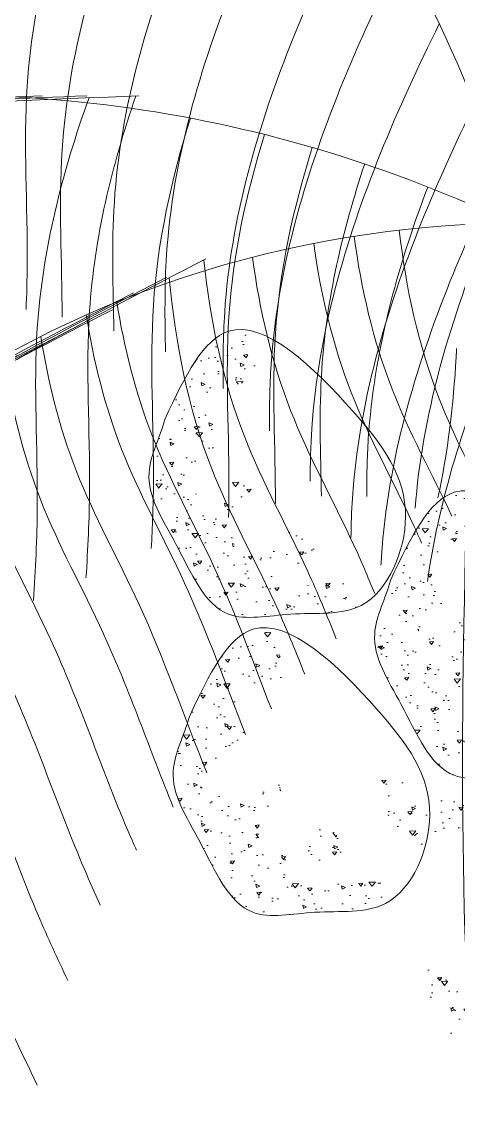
# Model space of a CAD drawing. Header units: inches. Extents: x 17.6 to 55, y 11.8 to 85.9.
# Drawn here: x 43.298 to 43.528, y 63.061 to 63.634 of the extents above; entities that cross this region are included whole.
import ezdxf

# ---------------------------------------------------------------- set-up
doc = ezdxf.new("R2010")
doc.units = ezdxf.units.IN
doc.header["$MEASUREMENT"] = 0
doc.layers.add('FURNITURE F 1 100', color=7, linetype='Continuous', lineweight=13, true_color=0x93979a)
doc.layers.add('HATCH F 1 100', color=7, linetype='Continuous', lineweight=0, true_color=0xc9c9c9)
doc.layers.add('TREE G 1 100', color=7, linetype='Continuous', lineweight=9, true_color=0xbed3d5, transparency=0.6)
doc.layers.add('WALL 1 100', color=250, linetype='Continuous', lineweight=30)
pattern_1 = [(4.999999999999988, (0, 0), (0.01388421236435902, -0.01654655997516662), [0.00225, -0.02475]), (310, (0, 0), (0.01301304448794082, 0.01889976502172657), [0.0018, -0.0198]), (55.45144445999998, (0.001157017690633858, -0.001378879966847289), (0.0268972566399678, 0.002353204930138793), [0.00191220576, -0.02103426336]), (1.184199999999988, (0.004242640687119287, 0.004242640687119284), (0.01912841328643555, -0.02615080163838985), [0.003375, -0.03712499999999999]), (51.63563548999999, (0.005836673724263412, 0.002063407195093884), (0.04049135004572686, 0.0008370020515312861), [0.00286831026, -0.0315514128]), (306.18416399, (0.004242640687119287, 0.004242640687119284), (0.04049135002188289, 0.000837002053968576), [0.0027, -0.02970000003]), (335.9999999999999, (0.005303300858899107, 0.00106066017177982), (0.004121474294033093, -0.02120314716342907), [0.00225, -0.02475]), (281, (0.005303300858899107, 0.00106066017177982), (0.02054425306196299, 0.01022125779185862), [0.0018, -0.01979999999999999]), (26.45144473999999, (0.005646757047499749, -0.0007062687465137583), (0.02466572716751184, -0.0109818892499146), [0.0019122057, -0.02103426336]), (352.5, (0, 0), (0.007319694528376419, 0.006803795559190204), [0, -0.01956, 0, -0.0201, 0, -0.019875]), (322.5, (0, 0), (0.0139472834970109, 0.002786188266073799), [0, -0.01146, 0, -0.01911, 0, -0.007575]), (282.5, (-0.004730544366138002, 0.004730544366138004), (0.01084562285444582, -0.01180254501957619), [0, -0.0075, 0, -0.0234, 0, -0.03105]), (272.5, (-0.006851864709697644, 0.006851864709697648), (0.01449479420621846, -0.01024769949595399), [0, -0.00975, 0, -0.01554, 0, -0.02205])]

msp = doc.modelspace()

# ---------------------------------------------------------------- hatches: boundary and pattern name
at = {"layer": 'HATCH F 1 100'}
h = msp.add_hatch(dxfattribs=at)
h.set_pattern_fill('AR-BRSTD', color=256, scale=0.0012, angle=90, style=0)
h.set_pattern_definition([(90, (-1398.889507911058, -763.1572480572604), (-0.08129015999999999, 4.977586712308809e-18), []), (180, (-1398.889507911058, -763.1572480572604), (-0.08129016, -0.12192), [0.08129015999999999, -0.08129015999999999])])
edge = h.paths.add_edge_path()
edge.add_line((37.88996586928279, 64.86239664625006), (37.88937172728693, 62.16239664625024))
edge.add_line((37.88937172728693, 62.16239664625024), (45.45680957892405, 62.16239664624979))
edge.add_line((45.45680957892405, 62.16239664624979), (45.45680957892382, 62.86239664629281))
edge.add_arc((45.31830711975269, 77.65266434712524), 14.79091618506046, 239.8528049786992, 270.53652676008153, ccw=False)
at = {"layer": 'TREE G 1 100'}
h = msp.add_hatch(dxfattribs=at)
h.set_pattern_fill('AR-CONC', color=256, scale=0.003, angle=-45.00000000000001, style=0)
h.set_pattern_definition(pattern_1)
edge = h.paths.add_edge_path()
edge.add_spline(control_points=[(43.48056432274275, 63.32854643539937), (43.47985678999062, 63.33076635567883), (43.47772403690574, 63.33528901553834), (43.46615979111625, 63.34483124010328), (43.44991141113674, 63.33516268758282), (43.43274560623645, 63.33505069250711), (43.42527570079069, 63.35062689104413), (43.44138258811104, 63.34628875562518), (43.45198087468994, 63.34760068680222), (43.4562258214773, 63.35934209326112), (43.44514220664674, 63.36979905091172), (43.43397522850678, 63.36358224351895), (43.43073829508462, 63.35274048194876), (43.42053172297706, 63.35329299081238), (43.40852127242938, 63.35100078824505), (43.41052581072832, 63.36448225411183), (43.41215567347349, 63.37452224959449), (43.42272697765107, 63.37797883061464), (43.42223685842141, 63.38911847910092), (43.41626557434024, 63.39389400099932), (43.40569944946579, 63.39433717956305), (43.40668222946074, 63.3767839490483), (43.39079417613353, 63.37982510776962), (43.3885952697437, 63.39064660776236), (43.38689780399541, 63.4052043823194), (43.40332994660089, 63.40621911788364), (43.40401636380371, 63.42210568995685), (43.39444292854564, 63.43481138898821), (43.40836817711347, 63.44468952699569), (43.42916695726122, 63.44305928242281), (43.42013628094533, 63.45831439722858), (43.41883832395793, 63.46595253210577), (43.41900713359605, 63.4712336611137)], knot_values=[0.04668154229541543, 0.04668154229541543, 0.04668154229541543, 0.04668154229541543, 0.05700496923812137, 0.06900404916604874, 0.1069233563943781, 0.1260400534341612, 0.1403079431784999, 0.15530553708149, 0.1766800491664519, 0.1826032885389668, 0.206456515976486, 0.2190307487708651, 0.2325449910603425, 0.2498300348701474, 0.2592029631418069, 0.2780298253098622, 0.2898810812306443, 0.3045185786613792, 0.3176335266557607, 0.3296361558972808, 0.3352608215295209, 0.3596903354197064, 0.3729491114520649, 0.3872170011968216, 0.4060438633649675, 0.4253438069593859, 0.4385891711601869, 0.4672474996370994, 0.4766192607843303, 0.5086559988133437, 0.5187452222683374, 0.5420069563212445, 0.5420069563212445, 0.5420069563212445, 0.5420069563212445], degree=3, periodic=0)
edge.add_spline(control_points=[(43.41900713359605, 63.4712336611137), (43.41483118415449, 63.47219558007961), (43.39677268586634, 63.47227401612506), (43.38419375204644, 63.44796400562515), (43.3734307194663, 63.42450480774457), (43.37093565125356, 63.41523254553792), (43.35849035775568, 63.39238618622946), (43.38128789225989, 63.35844191283283), (43.39910879300983, 63.31456751957191), (43.44171068358806, 63.32404972760011), (43.46823379544908, 63.32075662695749), (43.47945748624439, 63.32774910274199), (43.48056432279368, 63.32854643542848)], knot_values=[0.3527655301768592, 0.3527655301768592, 0.3527655301768592, 0.3527655301768592, 0.3749269424162429, 0.4526881742061477, 0.4526881742061477, 0.4526881742061477, 0.4953142284788474, 0.5535729187461327, 0.6217736156468883, 0.6695378400346081, 0.724550475162321, 0.7308114955695233, 0.7308114955695233, 0.7308114955695233, 0.7308114955695233], degree=3, periodic=0)
h = msp.add_hatch(dxfattribs=at)
h.set_pattern_fill('AR-CONC', color=256, scale=0.003, angle=-45.00000000000001, style=0)
h.set_pattern_definition(pattern_1)
edge = h.paths.add_edge_path()
edge.add_spline(control_points=[(43.59967147125822, 63.24354060272341), (43.59896393850609, 63.24576052298832), (43.59683118542121, 63.25028318284782), (43.58526693963172, 63.25982540742731), (43.56901855965221, 63.25015685489231), (43.55185275475192, 63.25004485983115), (43.54438284930616, 63.26562105836817), (43.56048973662651, 63.26128292294922), (43.57108802320541, 63.26259485411171), (43.57533296999277, 63.27433626058516), (43.5642493551622, 63.28479321822121), (43.55308237702225, 63.27857641084299), (43.54984544360009, 63.26773464925824), (43.53963887149253, 63.26828715812186), (43.52762842095213, 63.26599495556908), (43.52963295924378, 63.27947642143587), (43.53126282198896, 63.28951641690398), (43.54183412616653, 63.29297299792412), (43.54134400693688, 63.30411264642495), (43.53537272285571, 63.30888816832336), (43.52480659798125, 63.30933134688709), (43.52578937798349, 63.29177811635779), (43.50990132464899, 63.29481927509366), (43.50770241825917, 63.3056407750864), (43.50600495251815, 63.32019854962888), (43.52243709511636, 63.32121328519312), (43.52312351231917, 63.33709985726634), (43.51355007706839, 63.34980555631225), (43.52747532562894, 63.35968369430518), (43.54827410577668, 63.35805344974685), (43.5392434294608, 63.37330856453806), (43.5379454724734, 63.38094669941526), (43.5381142821188, 63.38622782842319)], knot_values=[0.04668154229541543, 0.04668154229541543, 0.04668154229541543, 0.04668154229541543, 0.05700496923812137, 0.06900404916604874, 0.1069233563943781, 0.1260400534341612, 0.1403079431784999, 0.15530553708149, 0.1766800491664519, 0.1826032885389668, 0.206456515976486, 0.2190307487708651, 0.2325449910603425, 0.2498300348701474, 0.2592029631418069, 0.2780298253098622, 0.2898810812306443, 0.3045185786613792, 0.3176335266557607, 0.3296361558972808, 0.3352608215295209, 0.3596903354197064, 0.3729491114520649, 0.3872170011968216, 0.4060438633649675, 0.4253438069593859, 0.4385891711601869, 0.4672474996370994, 0.4766192607843303, 0.5086559988133437, 0.5187452222683374, 0.5420069563212445, 0.5420069563212445, 0.5420069563212445, 0.5420069563212445], degree=3, periodic=0)
edge.add_spline(control_points=[(43.5381142821188, 63.38622782842319), (43.53393833266996, 63.38718974740365), (43.51587983438908, 63.38726818344909), (43.50330090056191, 63.36295817293464), (43.49253786798177, 63.33949897506861), (43.49004279976903, 63.33022671284741), (43.47759750627115, 63.3073803535535), (43.50039504077536, 63.27343608014232), (43.5182159415253, 63.2295616868814), (43.56081783210352, 63.23904389492415), (43.58734094397182, 63.23575079426698), (43.59856463476713, 63.24274327005148), (43.59967147130915, 63.24354060275252)], knot_values=[0.3527655301768592, 0.3527655301768592, 0.3527655301768592, 0.3527655301768592, 0.3749269424162429, 0.4526881742061477, 0.4526881742061477, 0.4526881742061477, 0.4953142284788474, 0.5535729187461327, 0.6217736156468883, 0.6695378400346081, 0.724550475162321, 0.7308114955695233, 0.7308114955695233, 0.7308114955695233, 0.7308114955695233], degree=3, periodic=0)
h = msp.add_hatch(dxfattribs=at)
h.set_pattern_fill('AR-CONC', color=256, scale=0.003, angle=-45.00000000000001, style=0)
h.set_pattern_definition(pattern_1)
edge = h.paths.add_edge_path()
edge.add_spline(control_points=[(43.62530472877366, 63.30493392274545), (43.62493724864721, 63.31147474068163), (43.62459253762604, 63.31801562795769), (43.62427153161657, 63.32455637447308)], knot_values=[3.219771761109429, 3.219771761109429, 3.219771761109429, 3.219771761109429, 3.24842384292612, 3.24842384292612, 3.24842384292612, 3.24842384292612], degree=3, periodic=0)
edge.add_spline(control_points=[(43.62427153161657, 63.32455637447308), (43.61636953938974, 63.32214363341515), (43.60360606584977, 63.31670957189814), (43.59036648119032, 63.33740895883417), (43.58293946432055, 63.32184609746216), (43.57010915720998, 63.31779695379552), (43.56003934042197, 63.3305030355568), (43.55305853679415, 63.31717638673032), (43.54056863615365, 63.31751024903676), (43.52538231199101, 63.32023097483213), (43.50794918639254, 63.30071923035027), (43.49966845159175, 63.32601750130013), (43.49138248349296, 63.3263737848483), (43.4875563933219, 63.32494561199744)], knot_values=[0.03075297708984304, 0.03075297708984304, 0.03075297708984304, 0.03075297708984304, 0.06438618272604194, 0.08489255874028345, 0.1022905371366297, 0.1192048423353499, 0.1375486480934751, 0.1491434932536729, 0.1700623732357864, 0.18647294856958, 0.217713260816934, 0.243964659049101, 0.2627759037425899, 0.2627759037425899, 0.2627759037425899, 0.2627759037425899], degree=3, periodic=0)
edge.add_spline(control_points=[(43.4875563933219, 63.32494561199744), (43.48793241320341, 63.31815651945541), (43.48833247947728, 63.31136673133184), (43.48875582975411, 63.3045762584679)], knot_values=[3.344045832834258, 3.344045832834258, 3.344045832834258, 3.344045832834258, 3.374023854439766, 3.374023854439766, 3.374023854439766, 3.374023854439766], degree=3, periodic=0)
edge.add_spline(control_points=[(43.48875582975411, 63.3045762584679), (43.49021571010049, 63.30429071445721), (43.49594341216103, 63.30139581700675), (43.50307460051222, 63.27960949739096), (43.52050772610342, 63.29912124187283), (43.53569405027334, 63.2964005160629), (43.54818395091384, 63.29606665377102), (43.55516475454165, 63.30939330258295), (43.56523457132967, 63.29668722083622), (43.57806487844023, 63.30073636450285), (43.58549189531, 63.31629922587487), (43.60028850401245, 63.29316551459667), (43.61552799847955, 63.30323227071673), (43.62530472877366, 63.30493392274545)], knot_values=[0.04134549012629557, 0.04134549012629557, 0.04134549012629557, 0.04134549012629557, 0.04956422178333186, 0.07581562001549894, 0.1070559322628529, 0.1234665075966465, 0.14438538757876, 0.1559802327389578, 0.174324038497083, 0.1912383436958032, 0.2086363220921494, 0.229142698106391, 0.2711889849785812, 0.2711889849785812, 0.2711889849785812, 0.2711889849785812], degree=3, periodic=0)
h = msp.add_hatch(dxfattribs=at)
h.set_pattern_fill('AR-CONC', color=256, scale=0.003, angle=-45.00000000000001, style=0)
h.set_pattern_definition(pattern_1)
edge = h.paths.add_edge_path()
edge.add_spline(control_points=[(43.49332591397065, 63.171285731094), (43.49261838121852, 63.17350565135891), (43.49048562813364, 63.17802831121841), (43.47892138234415, 63.1875705357979), (43.46267300236464, 63.1779019832629), (43.44550719745708, 63.17778998820174), (43.43803729201859, 63.19336618673876), (43.45414417933894, 63.18902805131981), (43.46474246591784, 63.19033998249685), (43.4689874127052, 63.20208138895575), (43.45790379786736, 63.2125383465918), (43.44673681972741, 63.20632153921358), (43.44349988631252, 63.19547977762883), (43.43329331419768, 63.19603228650701), (43.42128286365728, 63.19374008393967), (43.42328740195622, 63.20722154980646), (43.42491726469412, 63.21726154527457), (43.43548856887169, 63.22071812629471), (43.43499844964931, 63.23185777479554), (43.42902716556814, 63.23663329669395), (43.41846104069369, 63.23707647525768), (43.41944382068864, 63.21952324474293), (43.40355576736142, 63.22256440346425), (43.40135686096433, 63.23338590345699), (43.39965939522331, 63.24794367799947), (43.41609153782152, 63.24895841356371), (43.41677795503161, 63.26484498565148), (43.40720451977354, 63.27755068468284), (43.4211297683341, 63.28742882267576), (43.44192854848912, 63.28579857811744), (43.43289787217323, 63.30105369290865), (43.43159991518583, 63.30869182778585), (43.43176872482395, 63.31397295679378)], knot_values=[0.04668154229541543, 0.04668154229541543, 0.04668154229541543, 0.04668154229541543, 0.05700496923812137, 0.06900404916604874, 0.1069233563943781, 0.1260400534341612, 0.1403079431784999, 0.15530553708149, 0.1766800491664519, 0.1826032885389668, 0.206456515976486, 0.2190307487708651, 0.2325449910603425, 0.2498300348701474, 0.2592029631418069, 0.2780298253098622, 0.2898810812306443, 0.3045185786613792, 0.3176335266557607, 0.3296361558972808, 0.3352608215295209, 0.3596903354197064, 0.3729491114520649, 0.3872170011968216, 0.4060438633649675, 0.4253438069593859, 0.4385891711601869, 0.4672474996370994, 0.4766192607843303, 0.5086559988133437, 0.5187452222683374, 0.5420069563212445, 0.5420069563212445, 0.5420069563212445, 0.5420069563212445], degree=3, periodic=0)
edge.add_spline(control_points=[(43.43176872482395, 63.31397295679378), (43.42759277537512, 63.31493487577424), (43.40953427709424, 63.31501331181968), (43.39695534327434, 63.29070330130523), (43.3861923106942, 63.2672441034392), (43.38369724247418, 63.25797184121799), (43.37125194898358, 63.23512548192409), (43.39404948348779, 63.20118120851291), (43.41187038423773, 63.15730681526654), (43.45447227480868, 63.16678902329474), (43.48099538667698, 63.16349592263757), (43.49221907747228, 63.17048839843662), (43.49332591402158, 63.17128573112311)], knot_values=[0.3527655301768592, 0.3527655301768592, 0.3527655301768592, 0.3527655301768592, 0.3749269424162429, 0.4526881742061477, 0.4526881742061477, 0.4526881742061477, 0.4953142284788474, 0.5535729187461327, 0.6217736156468883, 0.6695378400346081, 0.724550475162321, 0.7308114955695233, 0.7308114955695233, 0.7308114955695233, 0.7308114955695233], degree=3, periodic=0)
h = msp.add_hatch(dxfattribs=at)
h.set_pattern_fill('AR-CONC', color=256, scale=0.003, angle=-45.00000000000001, style=0)
h.set_pattern_definition(pattern_1)
edge = h.paths.add_edge_path()
edge.add_spline(control_points=[(43.62530472877366, 63.21633369753724), (43.62493724864721, 63.22287451545887), (43.62459253762604, 63.22941540273493), (43.62427153161657, 63.23595614925031)], knot_values=[3.219771761109429, 3.219771761109429, 3.219771761109429, 3.219771761109429, 3.24842384292612, 3.24842384292612, 3.24842384292612, 3.24842384292612], degree=3, periodic=0)
edge.add_spline(control_points=[(43.62427153161657, 63.23595614925031), (43.61636953938974, 63.23354340820694), (43.60360606584977, 63.22810934668993), (43.59036648119032, 63.24880873361141), (43.58293946432055, 63.23324587223939), (43.57010915720998, 63.22919672857276), (43.56003934042197, 63.24190281033404), (43.55305853679415, 63.22857616150756), (43.54056863615365, 63.228910023814), (43.52538231199101, 63.23163074960937), (43.50794918639254, 63.21211900512751), (43.49966845159175, 63.23741727607737), (43.49138248349296, 63.23777355962554), (43.4875563933219, 63.23634538677467)], knot_values=[0.03075297708984304, 0.03075297708984304, 0.03075297708984304, 0.03075297708984304, 0.06438618272604194, 0.08489255874028345, 0.1022905371366297, 0.1192048423353499, 0.1375486480934751, 0.1491434932536729, 0.1700623732357864, 0.18647294856958, 0.217713260816934, 0.243964659049101, 0.2627759037425899, 0.2627759037425899, 0.2627759037425899, 0.2627759037425899], degree=3, periodic=0)
edge.add_spline(control_points=[(43.4875563933219, 63.23634538678922), (43.48793241320341, 63.22955629423265), (43.48833247947728, 63.22276650612363), (43.48875582975411, 63.21597603324514)], knot_values=[3.344045832834258, 3.344045832834258, 3.344045832834258, 3.344045832834258, 3.374023854439766, 3.374023854439766, 3.374023854439766, 3.374023854439766], degree=3, periodic=0)
edge.add_spline(control_points=[(43.48875582975411, 63.21597603324514), (43.49021571010049, 63.21569048923445), (43.49594341216103, 63.21279559179854), (43.50307460051222, 63.1910092721682), (43.52050772610342, 63.21052101665006), (43.53569405027334, 63.20780029085469), (43.54818395091384, 63.20746642854826), (43.55516475454165, 63.22079307737474), (43.56523457132967, 63.20808699561346), (43.57806487844023, 63.21213613928009), (43.58549189531, 63.22769900065211), (43.60028850401245, 63.20456528938846), (43.61552799847955, 63.21463204550852), (43.62530472877366, 63.21633369752269)], knot_values=[0.04134549012629557, 0.04134549012629557, 0.04134549012629557, 0.04134549012629557, 0.04956422178333186, 0.07581562001549894, 0.1070559322628529, 0.1234665075966465, 0.14438538757876, 0.1559802327389578, 0.174324038497083, 0.1912383436958032, 0.2086363220921494, 0.229142698106391, 0.2711889849785812, 0.2711889849785812, 0.2711889849785812, 0.2711889849785812], degree=3, periodic=0)
h = msp.add_hatch(dxfattribs=at)
h.set_pattern_fill('AR-CONC', color=256, scale=0.003, angle=-45.00000000000001, style=0)
h.set_pattern_definition(pattern_1)
edge = h.paths.add_edge_path()
edge.add_spline(control_points=[(43.64863932164549, 63.11374532341321), (43.64827184151905, 63.12028614133484), (43.64792713050515, 63.1268270286109), (43.64760612449568, 63.13336777512629)], knot_values=[3.219771761109429, 3.219771761109429, 3.219771761109429, 3.219771761109429, 3.24842384292612, 3.24842384292612, 3.24842384292612, 3.24842384292612], degree=3, periodic=0)
edge.add_spline(control_points=[(43.64760612449568, 63.13336777512629), (43.63970413226157, 63.13095503408292), (43.62694065872161, 63.12552097256591), (43.61370107406215, 63.14622035948739), (43.60627405719966, 63.13065749812992), (43.59344375008909, 63.12660835444873), (43.58337393330108, 63.13931443621001), (43.57639312966599, 63.12598778739809), (43.56390322902548, 63.12632164968997), (43.54871690486284, 63.12904237548534), (43.53128377926437, 63.10953063100348), (43.52300304447085, 63.13482890196789), (43.51471707636479, 63.13518518550151), (43.51089098619373, 63.1337570126652)], knot_values=[0.03075297708984304, 0.03075297708984304, 0.03075297708984304, 0.03075297708984304, 0.06438618272604194, 0.08489255874028345, 0.1022905371366297, 0.1192048423353499, 0.1375486480934751, 0.1491434932536729, 0.1700623732357864, 0.18647294856958, 0.217713260816934, 0.243964659049101, 0.2627759037425899, 0.2627759037425899, 0.2627759037425899, 0.2627759037425899], degree=3, periodic=0)
edge.add_spline(control_points=[(43.51089098619373, 63.1337570126652), (43.51126700608252, 63.12696792010863), (43.51166707234911, 63.12017813199961), (43.51209042262595, 63.11338765912112)], knot_values=[3.344045832834258, 3.344045832834258, 3.344045832834258, 3.344045832834258, 3.374023854439766, 3.374023854439766, 3.374023854439766, 3.374023854439766], degree=3, periodic=0)
edge.add_spline(control_points=[(43.51209042262595, 63.11338765912112), (43.51355030297232, 63.11310211511042), (43.51927800504014, 63.11020721767451), (43.52640919338405, 63.08842089804418), (43.54384231898253, 63.10793264252604), (43.55902864314517, 63.10521191673067), (43.57151854378567, 63.10487805442423), (43.57849934741348, 63.11820470325071), (43.58856916420878, 63.10549862148943), (43.60139947131934, 63.10954776515607), (43.60882648818183, 63.12511062652808), (43.62362309688429, 63.10197691526443), (43.63886259135138, 63.1120436713845), (43.64863932164549, 63.11374532339866)], knot_values=[0.04134549012629557, 0.04134549012629557, 0.04134549012629557, 0.04134549012629557, 0.04956422178333186, 0.07581562001549894, 0.1070559322628529, 0.1234665075966465, 0.14438538757876, 0.1559802327389578, 0.174324038497083, 0.1912383436958032, 0.2086363220921494, 0.229142698106391, 0.2711889849785812, 0.2711889849785812, 0.2711889849785812, 0.2711889849785812], degree=3, periodic=0)

# ---------------------------------------------------------------- linework, layer by layer
at = {"layer": 'FURNITURE F 1 100'}
msp.add_arc((45.318307119973, 77.65266434764428), 14.79091618561994, 239.8528049789707, 270.5365267592021, dxfattribs=at)
at = {"layer": 'TREE G 1 100'}
for points in [[(43.58223982715408, 63.51882271195242), (43.60111019469146, 64.05808153232098), (43.40107497240906, 64.31451197470776), (43.09158850960962, 64.22400772084254)], [(43.56261091436154, 63.51882271195242), (43.54374054682394, 64.05808153232098), (43.74377576910634, 64.31451197470776), (44.053262231906, 64.22400772084254)], [(42.05807682141126, 62.4139950138651), (42.23986965213972, 63.40696059832587), (42.83372975583025, 63.96399150144313), (43.4275898595135, 63.77024237126349), (43.58514343889551, 63.34641421052399), (43.58514343889551, 63.28586782273666)], [(43.53506390830258, 63.45658423716847), (43.53506390830258, 63.08516941878949), (43.61666348115041, 62.25175109613517), (43.50786508695974, 61.57233336719398), (43.62912973713328, 60.23723882032388), (43.64510892809444, 59.69441145396738)]]:
    msp.add_spline(points, degree=3, dxfattribs=at)
for points, knots in [([(41.99462048868573, 63.61937344822397), (42.20527224649955, 63.80236630061879), (42.58583176138013, 64.1329577557353), (43.31110293840034, 64.18581158292542), (43.52919245312474, 63.87860850397735), (43.58678177228826, 63.41877074522378)], [0, 0, 0, 0, 1.475291126035946, 2.665233279236307, 3.253617538475577, 3.253617538475577, 3.253617538475577, 3.253617538475577]), ([(43.33395039290049, 63.85277873874472), (43.32411638727167, 63.83273931482287), (43.29412340165977, 63.76689307185185), (43.26438435671839, 63.6651390458737), (43.27191348736092, 63.56288000669335), (43.26869471590039, 63.51093481500172), (43.26723303617287, 63.49044430203682)], [1.727406612397335, 1.727406612397335, 1.727406612397335, 1.727406612397335, 1.825233591656535, 2.043968819073879, 2.181894859126541, 2.271888385259709, 2.271888385259709, 2.271888385259709, 2.271888385259709]), ([(43.37268977078038, 63.82301434665166), (43.35984117838048, 63.7977579118469), (43.32650522896979, 63.72686978217277), (43.29503704599342, 63.61919940090044), (43.30162972845365, 63.52965900034357), (43.300497022936, 63.4903315596475), (43.30016048697685, 63.48247807058394)], [1.700980985318751, 1.700980985318751, 1.700980985318751, 1.700980985318751, 1.825233591656535, 2.043968819073879, 2.181894859126541, 2.216334950047036, 2.216334950047036, 2.216334950047036, 2.216334950047036]), ([(43.39721498534887, 63.80124434663045), (43.38207719784823, 63.77214970838574), (43.34617898046936, 63.69756831460288), (43.31400499243132, 63.58748297658346), (43.31916175241913, 63.50788738155276), (43.31920019740024, 63.4783983487159)], [1.681386656622046, 1.681386656622046, 1.681386656622046, 1.681386656622046, 1.825233591656535, 2.043968819073879, 2.173087027014476, 2.173087027014476, 2.173087027014476, 2.173087027014476]), ([(43.4246784320696, 63.77344154502677), (43.40958686232462, 63.7444236507599), (43.37374070154893, 63.66991590667928), (43.34353877347003, 63.56657809674104), (43.34607139451528, 63.49392297891788), (43.34653237408061, 63.4712195971824)], [1.681779406921627, 1.681779406921627, 1.681779406921627, 1.681779406921627, 1.825233591656535, 2.043968819073879, 2.143341685236599, 2.143341685236599, 2.143341685236599, 2.143341685236599]), ([(43.45068442559428, 63.7428298081231), (43.43618268523115, 63.71479370314225), (43.40099955471506, 63.64122894012141), (43.37269525137363, 63.54438397340888), (43.3734096612156, 63.47730565058188), (43.37376505962852, 63.46008910755515)], [1.686800749175552, 1.686800749175552, 1.686800749175552, 1.686800749175552, 1.825233591656535, 2.043968819073879, 2.119362495026466, 2.119362495026466, 2.119362495026466, 2.119362495026466]), ([(43.47775730750978, 63.70524328068311), (43.46459076099423, 63.67944858946609), (43.43090063253267, 63.60804146086045), (43.4044274187017, 63.51746168287534), (43.40404202660825, 63.45422161858184), (43.40421759670285, 63.44079301531198)], [1.69823977375756, 1.69823977375756, 1.69823977375756, 1.69823977375756, 1.825233591656535, 2.043968819073879, 2.102817814603185, 2.102817814603185, 2.102817814603185, 2.102817814603185]), ([(43.49878200074996, 63.67077846091885), (43.4869211600073, 63.64720713182939), (43.45468294313282, 63.5779455723841), (43.42945132922473, 63.4916140072182), (43.42859903743893, 63.4301502725593), (43.42868541975436, 63.41847671615139)], [1.709546423342595, 1.709546423342595, 1.709546423342595, 1.709546423342595, 1.825233591656535, 2.043968819073879, 2.095149659308404, 2.095149659308404, 2.095149659308404, 2.095149659308404]), ([(43.51828209177411, 63.63318466417147), (43.50715111454129, 63.61087262873659), (43.47572213837516, 63.54282804526335), (43.451589858427, 63.46025792084581), (43.45014674594718, 63.40120468326674), (43.45012338240299, 63.39191389469667)], [1.715929746857707, 1.715929746857707, 1.715929746857707, 1.715929746857707, 1.825233591656535, 2.043968819073879, 2.084732363931013, 2.084732363931013, 2.084732363931013, 2.084732363931013]), ([(42.37297258231247, 62.03501232779124), (42.38977060258772, 62.37154494950843), (42.42011759096745, 62.97951847224792), (42.98068923520437, 63.65544279232742), (43.43067338155943, 63.5884599671717), (43.55792677926225, 63.52710776095225)], [0, 0, 0, 0, 1.475291126035946, 2.665233279236307, 3.253617538475577, 3.253617538475577, 3.253617538475577, 3.253617538475577]), ([(43.33341061275696, 63.59418231532797), (43.3191967580844, 63.55478191233303), (43.30096131734008, 63.48296617189951), (43.30757075704464, 63.39319817797693), (43.30511668878712, 63.34532080874666), (43.30403587773408, 63.3289043339482)], [1.861869646013167, 1.861869646013167, 1.861869646013167, 1.861869646013167, 2.043968819073879, 2.181894859126541, 2.25396510397434, 2.25396510397434, 2.25396510397434, 2.25396510397434]), ([(43.35808093900228, 63.59510390361717), (43.34537384295091, 63.5582663490222), (43.32876285302173, 63.48924568772961), (43.33508935960545, 63.40332043083797), (43.33279726232122, 63.35637002665496), (43.33180458843545, 63.34088186347978)], [1.874571728548068, 1.874571728548068, 1.874571728548068, 1.874571728548068, 2.043968819073879, 2.181894859126541, 2.249882588025737, 2.249882588025737, 2.249882588025737, 2.249882588025737]), ([(43.53675778201291, 63.59041534918831), (43.52673687587772, 63.57004541250532), (43.49653702010069, 63.50387933835916), (43.47370794758736, 63.42576822074076), (43.47173957770288, 63.36905025801568), (43.47163786623965, 63.36206835617665)], [1.725741151575423, 1.725741151575423, 1.725741151575423, 1.725741151575423, 1.825233591656535, 2.043968819073879, 2.074627444318963, 2.074627444318963, 2.074627444318963, 2.074627444318963]), ([(43.3869275423403, 63.58341710202691), (43.37677488230652, 63.55120978421652), (43.36286033702181, 63.48715472661021), (43.36850023521215, 63.41055483783018), (43.36687567728082, 63.36774263215372), (43.36626214931898, 63.35639874023215)], [1.89708654758355, 1.89708654758355, 1.89708654758355, 1.89708654758355, 2.043968819073879, 2.181894859126541, 2.231665356345502, 2.231665356345502, 2.231665356345502, 2.231665356345502]), ([(43.42599452064128, 63.57479156159567), (43.41625561770179, 63.54337565801868), (43.40277285135217, 63.48015961355301), (43.4077939918047, 63.41196355986355), (43.40714664166281, 63.37663457241612), (43.40704346659022, 63.37278727693953)], [1.900884338990673, 1.900884338990673, 1.900884338990673, 1.900884338990673, 2.043968819073879, 2.181894859126541, 2.198756238929009, 2.198756238929009, 2.198756238929009, 2.198756238929009]), ([(43.4512465027055, 63.56794970335793), (43.44111953235411, 63.53579114312194), (43.42758304303239, 63.47340647917187), (43.43179812841704, 63.40993088911816), (43.43178876098519, 63.38007537003611)], [1.897320924152931, 1.897320924152931, 1.897320924152931, 1.897320924152931, 2.043968819073879, 2.174698057696388, 2.174698057696388, 2.174698057696388, 2.174698057696388]), ([(43.47891848053969, 63.55926871756853), (43.46713437502167, 63.52405822085163), (43.45358458215715, 63.46574445071926), (43.45557414539321, 63.4064757067699), (43.45603715542366, 63.38406478564318)], [1.882543702045149, 1.882543702045149, 1.882543702045149, 1.882543702045149, 2.043968819073879, 2.142062441508152, 2.142062441508152, 2.142062441508152, 2.142062441508152]), ([(43.5495631443102, 63.55463206421879), (43.54047831510793, 63.53592876020591), (43.51131472041602, 63.47137568706418), (43.49058130721637, 63.40043500052886), (43.48756808809954, 63.34916953102399), (43.48748487808753, 63.34757556180008)], [1.734125832342418, 1.734125832342418, 1.734125832342418, 1.734125832342418, 1.825233591656535, 2.043968819073879, 2.050985120571695, 2.050985120571695, 2.050985120571695, 2.050985120571695]), ([(43.51224557906785, 63.54709297229599), (43.49593771495525, 63.50429091768635), (43.48106504197308, 63.44958371622667), (43.47993456249783, 63.39403198586839), (43.47995109644235, 63.38382047138472)], [1.844708012339252, 1.844708012339252, 1.844708012339252, 1.844708012339252, 2.043968819073879, 2.088758816622416, 2.088758816622416, 2.088758816622416, 2.088758816622416]), ([(43.54684515130607, 63.53232650779134), (43.54508371947868, 63.52816034086752), (43.52460053069645, 63.47855987446562), (43.50918963140994, 63.42621093422528), (43.50554691210523, 63.37759349009318)], [1.805488947601759, 1.805488947601759, 1.805488947601759, 1.805488947601759, 1.825233591656535, 2.039539796272142, 2.039539796272142, 2.039539796272142, 2.039539796272142]), ([(43.20539611956174, 61.99232792249128), (43.09940488383104, 62.25044883416737), (42.90792310522211, 62.71676523215316), (43.08985570379259, 63.42083364987226), (43.45068169616407, 63.52919125867081), (43.56766500406793, 63.52805183109191)], [0, 0, 0, 0, 1.475291126035946, 2.665233279236307, 3.253617538475577, 3.253617538475577, 3.253617538475577, 3.253617538475577]), ([(43.49712297599554, 63.52431448704917), (43.5006985046186, 63.49377505354821), (43.51109142238234, 63.44529956767107), (43.5334662316363, 63.40158382509432), (43.54170988034998, 63.38495192954903)], [1.882543702045149, 1.882543702045149, 1.882543702045149, 1.882543702045149, 2.043968819073879, 2.142062441508152, 2.142062441508152, 2.142062441508152, 2.142062441508152]), ([(43.47332641672092, 63.52106969537451), (43.47706845072953, 63.49340132797258), (43.48890574953698, 63.44187974800477), (43.51443070956698, 63.39579551942185), (43.52494351452169, 63.37341809780807)], [1.897320924152931, 1.897320924152931, 1.897320924152931, 1.897320924152931, 2.043968819073879, 2.174698057696388, 2.174698057696388, 2.174698057696388, 2.174698057696388]), ([(43.45199146521709, 63.51729934159263), (43.45576264121196, 63.49032426948722), (43.46793314414204, 63.43819857167725), (43.49572546467807, 63.38886078498214), (43.50768877623177, 63.36215667559188), (43.50896708003525, 63.35923710694075)], [1.900884338990673, 1.900884338990673, 1.900884338990673, 1.900884338990673, 2.043968819073879, 2.181894859126541, 2.198756238929009, 2.198756238929009, 2.198756238929009, 2.198756238929009]), ([(43.39393891666096, 63.50859179914002), (43.39739605050131, 63.47650780405272), (43.40926752330979, 63.41892979563451), (43.44428512554255, 63.35676546547799), (43.45911073865655, 63.32077257319358), (43.46382419082347, 63.30881576246063)], [1.874571728548068, 1.874571728548068, 1.874571728548068, 1.874571728548068, 2.043968819073879, 2.181894859126541, 2.249882588025737, 2.249882588025737, 2.249882588025737, 2.249882588025737]), ([(43.41967487847269, 63.50999788115038), (43.42341484040476, 63.48228392220514), (43.43555739530571, 63.42937731617891), (43.46677457792812, 63.37395960840692), (43.48064232733869, 63.34130314953106), (43.4841796501773, 63.33258570550421)], [1.89708654758355, 1.89708654758355, 1.89708654758355, 1.89708654758355, 2.043968819073879, 2.181894859126541, 2.231665356345502, 2.231665356345502, 2.231665356345502, 2.231665356345502]), ([(43.56463863141671, 63.50144700760026), (43.55790641745121, 63.48707773411476), (43.53494736185367, 63.43488284136581), (43.51773973899772, 63.37957147379527), (43.51198846424673, 63.33901360155321)], [1.755757493310678, 1.755757493310678, 1.755757493310678, 1.755757493310678, 1.825233591656535, 2.004985145606321, 2.004985145606321, 2.004985145606321, 2.004985145606321]), ([(43.37577537666739, 63.49920836680573), (43.37900636529066, 63.46467282106639), (43.39064532111497, 63.40442775545122), (43.4272289755374, 63.33948332103498), (43.44225982882763, 63.30273867714456), (43.44723432767064, 63.29005512157343)], [1.861869646013167, 1.861869646013167, 1.861869646013167, 1.861869646013167, 2.043968819073879, 2.181894859126541, 2.25396510397434, 2.25396510397434, 2.25396510397434, 2.25396510397434]), ([(43.34806347449758, 63.48647781924407), (43.35190660794406, 63.46242683728812), (43.36413736615027, 63.41337057622329), (43.40206506995146, 63.34604014380781), (43.4200232563946, 63.29647127218956), (43.42966172283032, 63.27175056313169)], [1.915909132198989, 1.915909132198989, 1.915909132198989, 1.915909132198989, 2.043968819073879, 2.181894859126541, 2.322409811924254, 2.322409811924254, 2.322409811924254, 2.322409811924254]), ([(43.3319551034128, 63.47964669999962), (43.33579557078902, 63.45535711159934), (43.34802442144287, 63.4060515287583), (43.38712787424284, 63.33663387036538), (43.40547863008233, 63.28489328356406), (43.41601669975167, 63.2582311437163)], [1.914682856742922, 1.914682856742922, 1.914682856742922, 1.914682856742922, 2.043968819073879, 2.181894859126541, 2.333784952323895, 2.333784952323895, 2.333784952323895, 2.333784952323895]), ([(43.3734307194663, 63.42450480774457), (43.38419375204644, 63.44796400562515), (43.40827565225318, 63.49450461512785), (43.47356320005015, 63.43116582617401), (43.51077422979706, 63.38077519185205), (43.48525594727671, 63.31864316230528), (43.44171068358806, 63.32404972760011), (43.39910879301006, 63.31456751957191), (43.38128789226012, 63.35844191283283), (43.35849035775591, 63.39238618622946), (43.37093565125379, 63.41523254553792), (43.3734307194663, 63.42450480774457)], [0, 0, 0, 0, 0.07776123178990474, 0.191298179625599, 0.2827865866904316, 0.3590265505840614, 0.4140391857117742, 0.461803410099494, 0.5300041070002497, 0.5882627972675349, 0.6308888515402347, 0.6308888515402347, 0.6308888515402347, 0.6308888515402347]), ([(43.30797071375692, 63.46828663967787), (43.31181150876178, 63.44402376207469), (43.32404059955134, 63.39474609893111), (43.36469570552977, 63.3225738978235), (43.38357630788774, 63.26761109555261), (43.39554815130209, 63.23813715570029)], [1.914820126241781, 1.914820126241781, 1.914820126241781, 1.914820126241781, 2.043968819073879, 2.181894859126541, 2.350552494984285, 2.350552494984285, 2.350552494984285, 2.350552494984285]), ([(43.52741925817664, 63.46188037813587), (43.52734280162095, 63.46033969285961), (43.52593722965521, 63.433934598901), (43.52284488486312, 63.40743314328026), (43.51750246542174, 63.38317145139624)], [1.817110715344561, 1.817110715344561, 1.817110715344561, 1.817110715344561, 1.825233591656535, 1.956296081284042, 1.956296081284042, 1.956296081284042, 1.956296081284042]), ([(43.28839261771436, 63.45786248582769), (43.29219815647043, 63.43189799982244), (43.30439856712992, 63.38083673523394), (43.34637270656636, 63.30632294515269), (43.3654113899665, 63.25031825568473), (43.37787554044753, 63.21995412856811)], [1.9060770432057, 1.9060770432057, 1.9060770432057, 1.9060770432057, 2.043968819073879, 2.181894859126541, 2.355946518672835, 2.355946518672835, 2.355946518672835, 2.355946518672835]), ([(43.26260659946134, 63.44235264067717), (43.26644436881743, 63.42060759975172), (43.27866596268537, 63.37395183720398), (43.32022262853407, 63.30017915915411), (43.34091712240338, 63.23720563711137), (43.35688404624507, 63.20072184280613), (43.3584287410758, 63.19726208334211)], [1.927769806578405, 1.927769806578405, 1.927769806578405, 1.927769806578405, 2.043968819073879, 2.181894859126541, 2.373164893120943, 2.393276146875529, 2.393276146875529, 2.393276146875529, 2.393276146875529]), ([(43.23897334448516, 63.42608622735312), (43.24282112763304, 63.40286767007089), (43.25505435114424, 63.35467978593257), (43.29731838575226, 63.27965136498275), (43.31898451468278, 63.21372114915172), (43.33647818879986, 63.17454248266765), (43.33935150430462, 63.1682910377003)], [1.92018838580637, 1.92018838580637, 1.92018838580637, 1.92018838580637, 2.043968819073879, 2.181894859126541, 2.373164893120943, 2.409676608171468, 2.409676608171468, 2.409676608171468, 2.409676608171468]), ([(43.21390739030717, 63.40629352713765), (43.21773972841579, 63.38146721500559), (43.22996233383851, 63.33160010539174), (43.27299738168809, 63.255202957911), (43.29642935265856, 63.18389926961569), (43.31680387834622, 63.13987302799248), (43.32218745400833, 63.12857904791778)], [1.91192483767026, 1.91192483767026, 1.91192483767026, 1.91192483767026, 2.043968819073879, 2.181894859126541, 2.373164893120943, 2.439482679739283, 2.439482679739283, 2.439482679739283, 2.439482679739283]), ([(43.49253786798199, 63.33949897506861), (43.50330090056168, 63.36295817293464), (43.52738280076842, 63.40949878245189), (43.59267034856607, 63.3461599934835), (43.62988137831981, 63.29576935917609), (43.60436309579218, 63.23363732962932), (43.56081783210398, 63.23904389492415), (43.5182159415253, 63.2295616868814), (43.50039504077536, 63.27343608014232), (43.47759750627115, 63.3073803535535), (43.49004279976926, 63.33022671284741), (43.49253786798199, 63.33949897506861)], [0, 0, 0, 0, 0.07776123178990474, 0.191298179625599, 0.2827865866904316, 0.3590265505840614, 0.4140391857117742, 0.461803410099494, 0.5300041070002497, 0.5882627972675349, 0.6308888515402347, 0.6308888515402347, 0.6308888515402347, 0.6308888515402347]), ([(43.1865975718808, 63.38125883462087), (43.19031235359394, 63.35302077177218), (43.20243196481734, 63.29955882171814), (43.24710290052276, 63.2202575955325), (43.27289916889818, 63.14175932998657), (43.29734530974243, 63.0913437722356), (43.30611800992297, 63.07326329642271)], [1.894391756086341, 1.894391756086341, 1.894391756086341, 1.894391756086341, 2.043968819073879, 2.181894859126541, 2.373164893120943, 2.479390222985554, 2.479390222985554, 2.479390222985554, 2.479390222985554]), ([(43.38619231069443, 63.2672441034392), (43.3969553432748, 63.29070330130523), (43.42103724348063, 63.33724391082248), (43.48632479127828, 63.27390512185409), (43.52353582102474, 63.22351448754668), (43.49801753849711, 63.16138245799991), (43.45447227480891, 63.16678902329474), (43.41187038423773, 63.15730681526654), (43.39404948348779, 63.20118120851291), (43.37125194898336, 63.23512548192409), (43.38369724247418, 63.25797184121799), (43.38619231069443, 63.2672441034392)], [0, 0, 0, 0, 0.07776123178990474, 0.191298179625599, 0.2827865866904316, 0.3590265505840614, 0.4140391857117742, 0.461803410099494, 0.5300041070002497, 0.5882627972675349, 0.6308888515402347, 0.6308888515402347, 0.6308888515402347, 0.6308888515402347])]:
    msp.add_open_spline(points, degree=3, knots=knots, dxfattribs=at)
for points in [[(43.35968451550293, 63.59516306042676), (43.27375548134133, 63.5919932314882), (43.18782644717994, 63.5888234025351), (43.1054249192875, 63.57489871932373)], [(43.33217481495235, 63.59516306042676), (43.26824516619486, 63.59280476496676), (43.20431551743077, 63.59044646950676), (43.14183849849901, 63.58365931667683)], [(43.30859773629932, 63.59516306042676), (43.26074373057618, 63.59339777802413), (43.21288972484577, 63.59163249560694), (43.16564497944428, 63.58800966697342)], [(43.39511981373489, 63.5092011647375), (43.33184037286055, 63.47654788753604), (43.2685609319944, 63.44389461033458), (43.21171460777096, 63.40442444743709)], [(43.37450368025561, 63.49950790715408), (43.32742491964537, 63.47521445893105), (43.2803461590358, 63.45092101070802), (43.23591656087747, 63.42382036365049)], [(43.35683470565569, 63.49120033958931), (43.32159429180179, 63.47301568140571), (43.28635387794789, 63.45483102322211), (43.2522245727359, 63.43546897295343)], [(43.34643847404909, 63.48272034320868), (43.30875899959752, 63.46327708791247), (43.27107952514594, 63.44383383261626), (43.23475820163544, 63.42295140557869)], [(43.32876949944166, 63.47441277564391), (43.30036145437562, 63.45975373697181), (43.27195340930298, 63.44509469831425), (43.24412741059332, 63.42981889119434)]]:
    msp.add_open_spline(points, degree=3, dxfattribs=at)
at = {"layer": 'WALL 1 100'}
msp.add_lwpolyline([(37.88996586928279, 64.86239664625006), (37.88937172728693, 62.16239664625024), (45.45680957892405, 62.16239664624979), (45.45680957892382, 62.86239664629281, -0.1346887058288746), (37.88996586928279, 64.86239664625006, 1.798632872379327)], format="xyb", dxfattribs=at)

doc.saveas('drawing.dxf')
